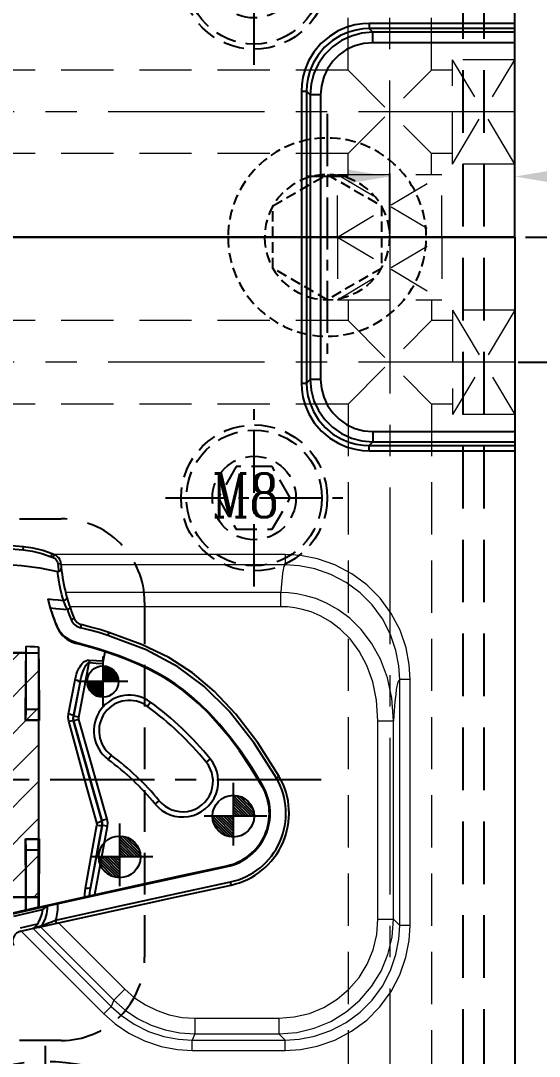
# Model space of a CAD drawing. Header units: millimetres. Extents: x 33920 to 35330, y -21664 to -20666.
# Drawn here: x 34687.3 to 34737, y -21041.8 to -20942.6 of the extents above; entities that cross this region are included whole.
import ezdxf

# ---------------------------------------------------------------- set-up
doc = ezdxf.new("R2010")
doc.units = ezdxf.units.MM
doc.header["$LTSCALE"] = 8
for name, pattern in [('CENTER', [2, 1.25, -0.25, 0.25, -0.25]), ('CENTER2', [1.125, 0.75, -0.125, 0.125, -0.125]), ('HIDDEN', [0.375, 0.25, -0.125]), ('HIDDEN2', [0.1875, 0.125, -0.0625])]:
    doc.linetypes.add(name, pattern=pattern)
doc.layers.get('DEFPOINTS').update_dxf_attribs({"color": 6})
for name, color, linetype in [('Cav-cor', 1, 'Continuous'), ('cen', 1, 'CENTER'), ('DEFAULT_1', 7, 'CENTER'), ('m', 144, 'HIDDEN2'), ('PIN', 5, 'Continuous'), ('SCREW', 52, 'HIDDEN'), ('SP', 3, 'Continuous'), ('y-cut', 7, 'Continuous'), ('壓塊', 157, 'Continuous')]:
    doc.layers.add(name, color=color, linetype=linetype)
for name, color, linetype, lineweight in [('dim', 3, 'Continuous', 15), ('WR', 122, 'HIDDEN', 18), ('截面', 191, 'Continuous', 15), ('枕位', 75, 'Continuous', 15)]:
    doc.layers.add(name, color=color, linetype=linetype, lineweight=lineweight)
doc.styles.add('ROMANC', font='RomanC.ttf', dxfattribs={"width": 0.8, "height": 7})
doc.styles.get("Standard").update_dxf_attribs({"font": 'txt.shx', "width": 0.67, "bigfont": 'chineset.shx'})
doc.dimstyles.new('ISO-25', dxfattribs={"dimtxt": 5.5, "dimasz": 4, "dimexe": 0.3, "dimexo": 0.3, "dimtad": 0, "dimzin": 1, "dimdsep": 46, "dimtxsty": 'Standard', "dimcen": 0, "dimclrd": 3, "dimclre": 3, "dimclrt": 7, "dimazin": 0, "dimtfac": 1, "dimtofl": 0, "dimtmove": 0, "dimatfit": 0, "dimfxl": 0, "dimarcsym": 0})

# ---------------------------------------------------------------- blocks, each defined once
blk = doc.blocks.new('12')
at = {"layer": 'cen', "ltscale": 0.5}
for p, q in [((0, 11.81), (0, -11.81)), ((-11.91, 0), (11.91, 0))]:
    blk.add_line(p, q, dxfattribs=at)
at = {"layer": 'm'}
blk.add_lwpolyline([(0, 6), (-5.196, 3), (-5.196, -3), (0, -6), (5.196, -3), (5.196, 3)], close=True, dxfattribs=at)
for radius in [9.5, 6]:
    blk.add_circle((0, 0), radius, dxfattribs=at)
blk = doc.blocks.new('20160824.185745')
at = {"layer": '截面', "linetype": 'Continuous', "ltscale": 0.3}
h = blk.add_hatch(dxfattribs=at)
h.set_pattern_fill('ANSI31', color=256, scale=20, angle=180, style=0)
h.set_pattern_definition([(225, (-147520.3426, 37007.5993), (1.767766953, -1.767766953), [])])
h.paths.add_polyline_path([(-18.643, 4.286), (-27.209, 4.286), (-27.3, 4.282), (-27.389, 4.269), (-27.477, 4.249), (-27.563, 4.221), (-27.647, 4.185), (-27.727, 4.142), (-27.802, 4.092), (-27.874, 4.034), (-27.939, 3.971), (-27.998, 3.903), (-28.051, 3.828), (-28.097, 3.75), (-28.136, 3.669), (-28.167, 3.585), (-28.19, 3.496, 0.020349), (-28.705, 3.381), (-29.871, 3.381), (-31.867, 0.649), (-35.624, 3.394, 0.159082), (-35.431, 3.984, 1.140232), (-37.397, 3.726), (-39.645, 3.124, 0.339478), (-42.059, 4.977), (-42.059, 5.754), (-45.979, 5.754), (-45.979, 4.631), (-59.546, 4.631, -0.998856), (-59.52, 27.401), (-45.979, 27.401), (-45.979, 26.334), (-30.739, 26.334), (-30.739, 27.702), (-18.643, 27.702)])
at = {"layer": 'y-cut', "linetype": 'ByBlock'}
for p, q in [((-59.52, 27.401), (-45.979, 27.401)), ((-45.979, 27.401), (-45.979, 26.334)), ((-30.739, 26.334), (-30.739, 27.702)), ((-30.739, 27.702), (-18.643, 27.702)), ((-18.643, 27.702), (-18.643, 4.286)), ((-45.979, 26.334), (-30.739, 26.334)), ((-45.979, 5.754), (-45.979, 4.631)), ((-42.059, 5.754), (-45.979, 5.754)), ((-42.059, 4.977), (-42.059, 5.754)), ((-45.979, 4.631), (-59.546, 4.631)), ((-18.643, 4.286), (-27.209, 4.286)), ((-37.397, 3.726), (-39.645, 3.124)), ((-31.867, 0.649), (-35.624, 3.394)), ((-29.871, 3.381), (-31.867, 0.649)), ((-28.705, 3.381), (-29.871, 3.381))]:
    blk.add_line(p, q, dxfattribs=at)
blk.add_lwpolyline([(-27.209, 4.286), (-27.3, 4.282), (-27.389, 4.269), (-27.477, 4.249), (-27.563, 4.221), (-27.647, 4.185), (-27.727, 4.142), (-27.802, 4.092), (-27.874, 4.034), (-27.939, 3.971), (-27.998, 3.903), (-28.051, 3.828), (-28.097, 3.75), (-28.136, 3.669), (-28.167, 3.585), (-28.19, 3.496)], dxfattribs=at)
for centre, radius in [((-42.059, 2.477), 2.5), ((-36.431, 3.984), 1)]:
    blk.add_circle(centre, radius, dxfattribs=at)
for centre, radius, start, end in [((-59.52, 16.016), 11.385, 90, 269.86881), ((-27.035, -2.882), 6.482, 100.27044, 104.93347)]:
    blk.add_arc(centre, radius, start, end, dxfattribs=at)
blk = doc.blocks.new('20160824.190002')
at = {"layer": 'SCREW', "linetype": 'CENTER2'}
for p, q in [((0, -8.5), (0, 8.5)), ((-8.5, 0), (8.5, 0))]:
    blk.add_line(p, q, dxfattribs=at)
at = {"layer": 'SCREW'}
blk.add_lwpolyline([(-1.732, 3), (-3.464, 0), (-1.732, -3), (1.732, -3), (3.464, 0), (1.732, 3)], close=True, dxfattribs=at)
for radius in [7, 6.5, 4]:
    blk.add_circle((0, 0), radius, dxfattribs=at)
at = {"layer": 'dim', "style": 'ROMANC', "width": 0.8}
blk.add_text('M8', height=4.1865, dxfattribs=at).set_placement((-4.071, -1.858))
blk = doc.blocks.new('20160827.105633')
at = {"color": 8, "linetype": 'HIDDEN', "ltscale": 2.5}
blk.add_circle((0, 0), 19, dxfattribs=at)
at = {"layer": 'SP', "linetype": 'CENTER'}
for p, q in [((0, -21.5), (0, 21.5)), ((-21.5, 0), (21.5, 0))]:
    blk.add_line(p, q, dxfattribs=at)
at = {"layer": 'SP', "linetype": 'HIDDEN', "ltscale": 2.5}
for radius in [17.5, 16.5]:
    blk.add_circle((0, 0), radius, dxfattribs=at)
at = {"layer": 'dim', "insert": (-5.289, -6.05), "char_height": 4.0633, "attachment_point": 5}
blk.add_mtext('Ø35', dxfattribs=at)
at = {"layer": 'SP'}
for s, p in [('S', (-6.081, 3.359)), ('P', (4.334, -7.124))]:
    blk.add_text(s, height=4.582, dxfattribs=at).set_placement(p)
blk = doc.blocks.new('*D29232')
at = {"layer": 'DEFPOINTS', "color": 0}
for p in [(34734.681, -20957.512), (34722.681, -20963.316), (34734.681, -20963.316)]:
    blk.add_point(p, dxfattribs=at)
at = {"layer": 'dim', "color": 3, "lineweight": -2}
for p, q in [((34718.681, -20957.512), (34714.681, -20957.512)), ((34722.681, -20963.016), (34722.681, -20957.212)), ((34734.681, -20963.016), (34734.681, -20957.212)), ((34738.681, -20957.512), (34742.681, -20957.512))]:
    blk.add_line(p, q, dxfattribs=at)
at = {"layer": 'dim', "color": 3}
for points in [[(34718.681, -20958.179), (34718.681, -20956.845), (34722.681, -20957.512)], [(34738.681, -20956.845), (34738.681, -20958.179), (34734.681, -20957.512)]]:
    blk.add_solid(points, dxfattribs=at)
at = {"layer": 'dim', "color": 7, "insert": (34749.448, -20957.512), "char_height": 5.5, "attachment_point": 5}
blk.add_mtext('12.00', dxfattribs=at)
blk = doc.blocks.new('*D29233')
at = {"layer": 'DEFPOINTS', "color": 0}
for p in [(34739.168, -20963.316), (34734.681, -20975.316), (34743.78, -20975.316)]:
    blk.add_point(p, dxfattribs=at)
at = {"layer": 'dim', "color": 3, "lineweight": -2}
for p, q in [((34743.78, -20959.316), (34743.78, -20955.316)), ((34739.468, -20963.316), (34744.08, -20963.316)), ((34734.981, -20975.316), (34744.08, -20975.316)), ((34743.78, -20979.316), (34743.78, -20983.316))]:
    blk.add_line(p, q, dxfattribs=at)
at = {"layer": 'dim', "color": 3}
for points in [[(34743.114, -20959.316), (34744.447, -20959.316), (34743.78, -20963.316)], [(34744.447, -20979.316), (34743.114, -20979.316), (34743.78, -20975.316)]]:
    blk.add_solid(points, dxfattribs=at)
at = {"layer": 'dim', "color": 7, "insert": (34743.78, -20990.083), "char_height": 5.5, "attachment_point": 5, "rotation": 90}
blk.add_mtext('12.00', dxfattribs=at)
blk = doc.blocks.new('20160904.091723')
at = {"layer": 'WR', "linetype": 'CENTER'}
blk.add_line((0, 11), (0, -11), dxfattribs=at)
at = {"layer": 'WR', "linetype": 'HIDDEN', "ltscale": 2}
blk.add_line((-11, 0), (11, 0), dxfattribs=at)
for radius in [8, 5.5, 4]:
    blk.add_circle((0, 0), radius, dxfattribs=at)

msp = doc.modelspace()

# ---------------------------------------------------------------- hatches: boundary and pattern name
at = {"layer": 'PIN', "linetype": 'Continuous'}
h = msp.add_hatch(dxfattribs=at)
h.set_pattern_fill('ANSI31', color=3, scale=1.125, angle=270, style=0)
h.set_pattern_definition([(315, (34541.21967, -20995.23637), (0.09943689, 0.09943689), [])])
h.paths.add_polyline_path([(34695.181, -21005.916), (34696.681, -21005.916, 0.414214), (34695.181, -21004.416)])
h.paths.add_polyline_path([(34695.181, -21007.416), (34695.181, -21005.916), (34693.681, -21005.916, 0.414214)])
h = msp.add_hatch(dxfattribs=at)
h.set_pattern_fill('ANSI31', color=153, scale=1.5, angle=270, style=0)
h.set_pattern_definition([(315, (34502.39917, -21004.57645), (0.13258252, 0.13258252), [])])
h.paths.add_polyline_path([(34707.681, -21018.816), (34709.681, -21018.816, 0.414214), (34707.681, -21016.816)])
h.paths.add_polyline_path([(34707.681, -21020.816), (34707.681, -21018.816), (34705.681, -21018.816, 0.414214)])
h = msp.add_hatch(dxfattribs=at)
h.set_pattern_fill('ANSI31', color=153, scale=1.5, angle=270, style=0)
h.set_pattern_definition([(315, (34491.49917, -21008.47645), (0.13258252, 0.13258252), [])])
h.paths.add_polyline_path([(34696.781, -21022.716), (34698.781, -21022.716, 0.414214), (34696.781, -21020.716)])
h.paths.add_polyline_path([(34696.781, -21024.716), (34696.781, -21022.716), (34694.781, -21022.716, 0.414214)])

# ---------------------------------------------------------------- linework, layer by layer
at = {"color": 8, "linetype": 'HIDDEN', "ltscale": 3}
for p, q in [((34729.681, -20713.316), (34729.681, -21213.316)), ((34731.681, -20713.316), (34731.681, -21213.316))]:
    msp.add_line(p, q, dxfattribs=at)
at = {"linetype": 'CENTER', "ltscale": 3}
msp.add_line((34399.681, -20963.316), (34799.681, -20963.316), dxfattribs=at)
at = {"layer": 'Cav-cor', "color": 1}
for p, q in [((34734.681, -20963.316), (34734.681, -20781.316)), ((34734.681, -20942.842), (34720.698, -20942.842)), ((34720.698, -20942.842), (34720.698, -20943.341)), ((34734.681, -20943.341), (34720.698, -20943.341)), ((34721.043, -20943.686), (34720.698, -20943.341)), ((34734.681, -20943.686), (34721.043, -20943.686)), ((34721.043, -20944.684), (34721.043, -20943.686)), ((34734.681, -20944.684), (34721.043, -20944.684)), ((34714.207, -20949.333), (34714.706, -20949.333)), ((34714.207, -20949.333), (34714.207, -20963.316)), ((34715.051, -20949.678), (34714.706, -20949.333)), ((34714.706, -20949.333), (34714.706, -20963.316)), ((34716.049, -20949.678), (34715.051, -20949.678)), ((34715.051, -20949.678), (34715.051, -20963.316)), ((34716.049, -20949.678), (34716.049, -20963.316)), ((34464.681, -20963.316), (34734.681, -20963.316)), ((34734.681, -20963.316), (34464.681, -20963.316)), ((34714.207, -20963.316), (34714.207, -20977.3)), ((34714.706, -20963.316), (34714.706, -20977.3)), ((34715.051, -20963.316), (34715.051, -20976.955)), ((34716.049, -20963.316), (34716.049, -20976.955)), ((34734.681, -20963.316), (34734.681, -21145.316)), ((34714.207, -20977.3), (34714.706, -20977.3)), ((34715.051, -20976.955), (34714.706, -20977.3)), ((34716.049, -20976.955), (34715.051, -20976.955)), ((34721.043, -20981.948), (34734.681, -20981.948)), ((34721.043, -20981.948), (34721.043, -20982.947)), ((34721.043, -20982.947), (34720.698, -20983.291)), ((34720.698, -20983.291), (34734.681, -20983.291)), ((34720.698, -20983.791), (34720.698, -20983.291)), ((34720.698, -20983.791), (34734.681, -20983.791)), ((34721.043, -20982.947), (34734.681, -20982.947)), ((34687.532, -20993.3), (34687.561, -20993)), ((34690.211, -20993.95), (34690.323, -20993.67)), ((34690.534, -20993.754), (34690.323, -20993.67)), ((34690.422, -20994.034), (34690.534, -20993.754)), ((34690.694, -20993.835), (34690.534, -20993.754)), ((34690.211, -20993.95), (34690.422, -20994.034)), ((34690.837, -20993.944), (34690.694, -20993.835)), ((34690.863, -20994.635), (34691.164, -20994.613)), ((34691.109, -20994.354), (34691.046, -20994.21)), ((34691.148, -20994.493), (34691.109, -20994.354)), ((34691.164, -20994.616), (34691.148, -20994.493)), ((34690.836, -20995.357), (34690.836, -20995.35)), ((34690.847, -20995.442), (34690.836, -20995.357)), ((34690.932, -20995.356), (34690.968, -20995.347)), ((34690.969, -20995.349), (34690.932, -20995.356)), ((34690.968, -20995.347), (34691.065, -20995.308)), ((34691.065, -20995.308), (34691.15, -20995.223)), ((34690.136, -20998.852), (34690.684, -20998.902)), ((34690.684, -20998.902), (34691.775, -20999.011)), ((34692.06, -20998.911), (34691.775, -20999.011)), ((34690.733, -21000.611), (34690.761, -21000.573)), ((34692.429, -20999.871), (34692.151, -20999.988)), ((34693.113, -21000.457), (34693.041, -21000.75)), ((34694.003, -21000.689), (34693.113, -21000.457)), ((34694.882, -21000.938), (34694.003, -21000.689)), ((34695.75, -21001.205), (34694.882, -21000.938)), ((34695.75, -21001.205), (34695.658, -21001.492)), ((34687.784, -21005.266), (34687.811, -21002.517)), ((34687.811, -21008.6), (34687.811, -21002.517)), ((34689.017, -21002.586), (34689.017, -21009.605)), ((34689.017, -21002.586), (34689.04, -21004.855)), ((34692.635, -21002.266), (34692.677, -21002.213)), ((34687.804, -21003.156), (34676.921, -21003.156)), ((34687.811, -21003.156), (34689.017, -21003.156)), ((34695.187, -21004.179), (34695.396, -21003.075)), ((34698.704, -21004.24), (34696.748, -21003.46)), ((34703.763, -21005.09), (34701.495, -21003.622)), ((34692.875, -21009.323), (34693.864, -21004.101)), ((34693.88, -21003.855), (34693.864, -21004.101)), ((34698.672, -21004.312), (34698.704, -21004.24)), ((34687.756, -21009.643), (34687.784, -21005.266)), ((34689.04, -21004.855), (34689.066, -21008.6)), ((34705.847, -21006.845), (34703.763, -21005.09)), ((34691.893, -21008.999), (34692.514, -21005.738)), ((34692.36, -21009.23), (34692.986, -21006.038)), ((34692.381, -21009.229), (34692.986, -21006.038)), ((34707.926, -21009.04), (34705.847, -21006.845)), ((34689.017, -21008.6), (34687.811, -21008.6)), ((34689.066, -21008.6), (34689.071, -21009.642)), ((34699.755, -21007.886), (34699.456, -21008.29)), ((34687.794, -21009.605), (34687.756, -21009.643)), ((34689.071, -21009.642), (34687.756, -21009.643)), ((34689.034, -21009.605), (34687.794, -21009.605)), ((34689.017, -21009.642), (34689.017, -21020.989)), ((34689.034, -21009.605), (34689.071, -21009.642)), ((34692.381, -21009.229), (34692.36, -21009.23)), ((34692.402, -21009.691), (34692.377, -21009.692)), ((34692.875, -21009.323), (34692.381, -21009.229)), ((34692.885, -21009.554), (34692.402, -21009.691)), ((34695.116, -21019.232), (34692.402, -21009.691)), ((34695.6, -21019.094), (34692.885, -21009.554)), ((34710.028, -21011.774), (34707.926, -21009.04)), ((34693.496, -21015.453), (34691.921, -21009.708)), ((34712.081, -21015.012), (34710.028, -21011.774)), ((34695.69, -21013.379), (34695.989, -21012.975)), ((34705.462, -21013.307), (34705.074, -21013.626)), ((34694.599, -21019.438), (34693.496, -21015.453)), ((34695.085, -21019.233), (34693.967, -21015.321)), ((34712.081, -21015.012), (34711.82, -21015.163)), ((34710.448, -21015.959), (34710.516, -21015.919)), ((34700.184, -21017.649), (34700.572, -21017.329)), ((34695.116, -21019.232), (34695.085, -21019.233)), ((34695.6, -21019.094), (34695.116, -21019.232)), ((34695.154, -21019.462), (34695.116, -21019.232)), ((34695.137, -21019.694), (34695.154, -21019.462)), ((34694.02, -21025.596), (34695.137, -21019.694)), ((34694.392, -21026.332), (34695.631, -21019.787)), ((34694.497, -21022.982), (34695.106, -21019.695)), ((34695.137, -21019.694), (34695.106, -21019.695)), ((34695.631, -21019.787), (34695.137, -21019.694)), ((34687.755, -21020.988), (34689.073, -21020.989)), ((34687.794, -21021.027), (34687.755, -21020.988)), ((34687.794, -21021.027), (34689.034, -21021.027)), ((34689.017, -21027.537), (34689.017, -21021.027)), ((34689.034, -21021.027), (34689.073, -21020.989)), ((34687.811, -21022.032), (34689.017, -21022.032)), ((34687.811, -21027.807), (34687.811, -21022.032)), ((34694.02, -21025.596), (34694.497, -21022.982)), ((34707.074, -21023.567), (34707.091, -21023.644)), ((34687.803, -21027.801), (34687.778, -21025.109)), ((34707.471, -21025.412), (34707.408, -21025.117)), ((34680.451, -21026.572), (34687.791, -21026.572)), ((34687.811, -21026.572), (34689.017, -21026.572)), ((34689.027, -21027.524), (34693.451, -21026.54)), ((34684.579, -21028.603), (34689.896, -21027.411)), ((34689.017, -21027.537), (34687.811, -21027.807)), ((34689.027, -21027.524), (34689.017, -21027.537)), ((34690.667, -21027.239), (34690.315, -21027.321)), ((34684.502, -21028.544), (34687.803, -21027.801)), ((34686.647, -21028.382), (34689.405, -21027.765)), ((34687.811, -21027.807), (34687.803, -21027.801)), ((34689.483, -21029.357), (34696.439, -21027.814)), ((34688.892, -21029.18), (34687.236, -21029.551)), ((34687.302, -21029.845), (34688.988, -21029.467)), ((34688.661, -21029.482), (34689.347, -21029.294)), ((34688.661, -21029.482), (34688.728, -21029.401)), ((34689.194, -21029.419), (34689.196, -21029.418)), ((34689.347, -21029.294), (34689.461, -21029.246)), ((34690.405, -21028.878), (34690.672, -21028.783)), ((34690.737, -21029.077), (34690.672, -21028.783))]:
    msp.add_line(p, q, dxfattribs=at)
for points in [[(34720.698, -20942.842), (34720.055, -20942.873), (34719.34, -20942.985), (34718.558, -20943.204), (34717.73, -20943.559), (34716.886, -20944.077), (34716.079, -20944.769), (34715.4, -20945.58), (34714.898, -20946.416), (34714.555, -20947.232), (34714.345, -20948), (34714.237, -20948.704), (34714.207, -20949.333)], [(34720.698, -20943.341), (34720.104, -20943.37), (34719.443, -20943.473), (34718.722, -20943.675), (34717.958, -20944.003), (34717.179, -20944.481), (34716.434, -20945.12), (34715.807, -20945.868), (34715.344, -20946.64), (34715.028, -20947.393), (34714.833, -20948.102), (34714.734, -20948.752), (34714.706, -20949.333)], [(34721.043, -20943.686), (34720.004, -20943.777), (34718.995, -20944.047), (34718.048, -20944.488), (34717.191, -20945.088), (34716.452, -20945.827), (34715.853, -20946.683), (34715.412, -20947.631), (34715.142, -20948.64), (34715.051, -20949.678)], [(34721.043, -20944.684), (34720.179, -20944.759), (34719.337, -20944.984), (34718.547, -20945.352), (34717.833, -20945.851), (34717.217, -20946.467), (34716.717, -20947.182), (34716.349, -20947.972), (34716.125, -20948.814), (34716.049, -20949.678)], [(34714.207, -20977.3), (34714.239, -20977.942), (34714.35, -20978.658), (34714.569, -20979.44), (34714.924, -20980.267), (34715.442, -20981.111), (34716.134, -20981.918), (34716.945, -20982.597), (34717.781, -20983.1), (34718.597, -20983.442), (34719.365, -20983.653), (34720.069, -20983.76), (34720.698, -20983.791)], [(34714.706, -20977.3), (34714.735, -20977.893), (34714.838, -20978.554), (34715.04, -20979.276), (34715.368, -20980.04), (34715.846, -20980.819), (34716.485, -20981.563), (34717.233, -20982.19), (34718.005, -20982.654), (34718.758, -20982.97), (34719.467, -20983.164), (34720.117, -20983.263), (34720.698, -20983.291)], [(34715.051, -20976.955), (34715.142, -20977.993), (34715.412, -20979.002), (34715.853, -20979.95), (34716.453, -20980.806), (34717.192, -20981.545), (34718.048, -20982.144), (34718.996, -20982.586), (34720.005, -20982.856), (34721.043, -20982.947)], [(34716.049, -20976.955), (34716.125, -20977.819), (34716.349, -20978.66), (34716.717, -20979.45), (34717.216, -20980.165), (34717.833, -20980.781), (34718.547, -20981.28), (34719.337, -20981.648), (34720.179, -20981.873), (34721.043, -20981.948)], [(34636.15, -20987.221), (34639.613, -20987.21), (34643.003, -20987.502), (34646.319, -20987.969), (34649.665, -20988.571), (34653.078, -20989.29), (34656.451, -20990.075), (34659.703, -20990.877), (34662.81, -20991.663), (34665.745, -20992.393), (34668.433, -20993.008), (34670.797, -20993.478), (34672.879, -20993.821), (34674.784, -20994.073), (34676.631, -20994.264), (34678.49, -20994.407), (34680.331, -20994.502), (34682.13, -20994.559), (34683.896, -20994.605), (34685.643, -20994.673), (34687.388, -20994.8), (34689.124, -20995.021), (34690.836, -20995.35)], [(34687.561, -20993), (34686.031, -20992.884), (34684.512, -20992.815), (34681.504, -20992.734)], [(34681.521, -20993.035), (34683.884, -20993.097), (34684.92, -20993.132), (34685.869, -20993.176), (34686.738, -20993.232), (34687.532, -20993.3)], [(34687.532, -20993.3), (34688.444, -20993.432), (34689.34, -20993.649), (34690.211, -20993.95)], [(34690.323, -20993.67), (34689.425, -20993.36), (34688.501, -20993.136), (34687.561, -20993)], [(34690.422, -20994.034), (34690.529, -20994.088), (34690.633, -20994.165), (34690.725, -20994.266), (34690.796, -20994.383), (34690.842, -20994.51), (34690.863, -20994.635)], [(34691.046, -20994.21), (34690.955, -20994.071), (34690.837, -20993.944)], [(34691.397, -20998.129), (34691.251, -20997.586), (34691.126, -20997.058), (34691.026, -20996.573), (34690.951, -20996.151), (34690.897, -20995.81), (34690.863, -20995.57), (34690.847, -20995.442)], [(34691.15, -20995.223), (34691.193, -20995.125), (34691.2, -20995.026)], [(34689.902, -20997.997), (34690.405, -20998.039), (34690.903, -20998.083), (34691.397, -20998.129)], [(34689.902, -20997.997), (34690.101, -20998.771), (34690.372, -20999.644), (34690.733, -21000.611)], [(34689.902, -20997.997), (34689.957, -20998.221), (34690.036, -20998.515), (34690.136, -20998.852)], [(34691.713, -20997.799), (34691.711, -20997.915), (34691.647, -20998.023), (34691.534, -20998.1), (34691.397, -20998.129)], [(34691.775, -20999.011), (34691.663, -20998.77), (34691.571, -20998.56), (34691.497, -20998.382), (34691.44, -20998.239), (34691.397, -20998.129)], [(34690.733, -21000.611), (34690.987, -21001.096), (34691.319, -21001.509), (34691.712, -21001.844), (34692.158, -21002.099), (34692.635, -21002.266)], [(34692.677, -21002.213), (34692.071, -21001.986), (34691.526, -21001.62), (34691.08, -21001.137), (34690.761, -21000.573)], [(34695.658, -21001.492), (34694.797, -21001.227), (34693.924, -21000.98), (34693.041, -21000.75)], [(34711.82, -21015.163), (34709.682, -21011.805), (34707.284, -21008.762), (34704.863, -21006.36), (34702.375, -21004.499), (34699.33, -21002.875), (34695.658, -21001.492)], [(34701.495, -21003.622), (34698.886, -21002.354), (34695.75, -21001.205)], [(34687.811, -21002.517), (34688.216, -21002.538), (34688.618, -21002.561), (34689.017, -21002.586)], [(34695.398, -21003.065), (34694.498, -21002.78), (34693.579, -21002.514), (34692.635, -21002.266)], [(34696.748, -21003.46), (34694.742, -21002.785), (34692.677, -21002.213)], [(34698.672, -21004.312), (34697.594, -21003.867), (34696.503, -21003.455), (34695.396, -21003.075)], [(34692.514, -21005.738), (34692.575, -21005.463), (34692.645, -21005.215), (34692.723, -21004.992), (34692.808, -21004.791), (34692.898, -21004.612), (34692.992, -21004.455), (34693.089, -21004.318), (34693.19, -21004.197), (34693.3, -21004.09), (34693.423, -21003.995), (34693.558, -21003.919), (34693.709, -21003.868), (34693.88, -21003.855)], [(34692.986, -21006.038), (34693.042, -21005.767), (34693.101, -21005.522), (34693.161, -21005.3), (34693.223, -21005.099), (34693.286, -21004.918), (34693.349, -21004.759), (34693.412, -21004.618), (34693.475, -21004.493), (34693.542, -21004.379), (34693.614, -21004.277), (34693.691, -21004.192), (34693.774, -21004.129), (34693.864, -21004.101)], [(34693.864, -21004.101), (34694.537, -21004.144), (34695.187, -21004.179)], [(34693.88, -21003.855), (34694.569, -21003.9), (34695.233, -21003.937)], [(34710.448, -21015.959), (34709.34, -21014.142), (34708.259, -21012.543), (34707.214, -21011.15), (34706.212, -21009.949), (34705.266, -21008.925), (34704.383, -21008.063), (34703.558, -21007.335), (34702.771, -21006.706), (34701.992, -21006.146), (34701.195, -21005.633), (34700.372, -21005.158), (34699.529, -21004.72), (34698.672, -21004.312)], [(34710.516, -21015.919), (34709.447, -21014.162), (34708.389, -21012.59), (34707.354, -21011.2), (34706.353, -21009.989), (34705.402, -21008.952), (34704.516, -21008.078), (34703.687, -21007.34), (34702.893, -21006.7), (34702.104, -21006.127), (34701.289, -21005.598), (34700.445, -21005.109), (34699.581, -21004.657), (34698.704, -21004.24)], [(34692.514, -21005.738), (34692.703, -21005.789), (34692.86, -21005.864), (34692.959, -21005.951), (34692.986, -21006.038)], [(34691.921, -21009.708), (34691.866, -21009.357), (34691.893, -21008.999)], [(34691.893, -21008.999), (34692.077, -21009.046), (34692.231, -21009.106), (34692.33, -21009.171), (34692.36, -21009.23)], [(34691.921, -21009.708), (34692.141, -21009.665), (34692.305, -21009.66), (34692.377, -21009.692)], [(34692.377, -21009.692), (34692.342, -21009.463), (34692.36, -21009.23)], [(34692.402, -21009.691), (34692.377, -21009.578), (34692.365, -21009.462), (34692.366, -21009.346), (34692.381, -21009.229)], [(34693.967, -21015.321), (34692.825, -21011.285), (34692.377, -21009.692)], [(34692.885, -21009.554), (34692.873, -21009.497), (34692.867, -21009.439), (34692.867, -21009.381), (34692.875, -21009.323)], [(34694.599, -21019.438), (34694.787, -21019.38), (34694.946, -21019.321), (34695.05, -21019.269), (34695.085, -21019.233)], [(34694.609, -21019.674), (34694.617, -21019.615), (34694.617, -21019.555), (34694.611, -21019.496), (34694.599, -21019.438)], [(34695.106, -21019.695), (34695.121, -21019.579), (34695.122, -21019.463), (34695.11, -21019.347), (34695.085, -21019.233)], [(34695.631, -21019.787), (34695.656, -21019.439), (34695.6, -21019.094)], [(34693.517, -21025.712), (34694.285, -21021.446), (34694.609, -21019.674)], [(34694.609, -21019.674), (34694.851, -21019.709), (34695.032, -21019.717), (34695.106, -21019.695)], [(34687.778, -21025.109), (34687.758, -21021.881), (34687.755, -21020.988)], [(34689.073, -21020.989), (34689.062, -21023.264), (34689.047, -21025.451), (34689.027, -21027.524)], [(34693.451, -21026.54), (34698.618, -21025.402), (34702.845, -21024.481), (34707.074, -21023.567)], [(34689.896, -21027.411), (34696.266, -21025.999), (34701.677, -21024.815), (34707.091, -21023.644)], [(34690.672, -21028.783), (34696.247, -21027.547), (34701.826, -21026.325), (34707.408, -21025.117)], [(34696.439, -21027.814), (34701.954, -21026.606), (34707.471, -21025.412)], [(34693.451, -21026.54), (34693.451, -21026.279), (34693.474, -21026.003), (34693.517, -21025.712)], [(34693.517, -21025.712), (34693.755, -21025.724), (34693.937, -21025.682), (34694.02, -21025.596)], [(34693.91, -21026.438), (34693.933, -21026.176), (34693.97, -21025.895), (34694.02, -21025.596)], [(34689.405, -21027.765), (34689.56, -21027.656), (34689.712, -21027.546), (34689.862, -21027.436)], [(34690.315, -21027.321), (34690.166, -21027.356), (34690.042, -21027.386), (34689.948, -21027.41), (34689.888, -21027.427), (34689.862, -21027.436)], [(34688.662, -21029.482), (34688.617, -21029.525), (34688.566, -21029.555), (34688.512, -21029.574)], [(34688.728, -21029.401), (34688.807, -21029.299), (34688.892, -21029.18)], [(34688.988, -21029.467), (34689.091, -21029.444), (34689.194, -21029.419)], [(34689.196, -21029.418), (34689.255, -21029.388), (34689.306, -21029.346), (34689.347, -21029.294)], [(34689.196, -21029.418), (34689.242, -21029.408), (34689.338, -21029.388), (34689.483, -21029.357)], [(34689.461, -21029.246), (34689.663, -21029.164), (34689.805, -21029.107)], [(34689.805, -21029.107), (34689.975, -21029.04), (34690.174, -21028.964), (34690.405, -21028.878)]]:
    msp.add_lwpolyline(points, dxfattribs=at)
for centre, radius, start, end in [((34707.901, -20993.368), 17.085, 184.25461, 186.68178), ((34707.901, -20993.368), 16.784, 184.265, 202.79953), ((34690.9, -20995.056), 0.301, 257.69891, 276.17491), ((34707.901, -20993.368), 18.593, 197.15523, 202.80032), ((34707.901, -20993.368), 17.085, 199.28678, 202.79953), ((34693.355, -20999.482), 1.306, 202.79953, 256.0614), ((34693.355, -20999.482), 1.005, 202.79953, 256.0614), ((34697.722, -21010.633), 3.417, 53.5, 233.5), ((34697.722, -21010.633), 2.914, 53.5, 233.5), ((34680.625, -21033.738), 31.657, 39.44132, 53.5), ((34680.625, -21033.738), 32.16, 39.44132, 53.5), ((34680.625, -21033.738), 25.326, 39.44132, 53.5), ((34680.625, -21033.738), 25.828, 39.44132, 53.5), ((34702.823, -21015.478), 3.417, 219.44132, 39.44132), ((34702.823, -21015.478), 2.914, 219.44132, 39.44132), ((34705.992, -21018.535), 6.733, 282.14155, 30.04523), ((34705.992, -21018.535), 7.035, 282.14155, 30.04523), ((34705.992, -21018.535), 5.147, 282.14155, 30.03279), ((34705.992, -21018.535), 5.226, 282.14155, 30.03279), ((34686.404, -21027.477), 3.458, 328.30342, 0.67715), ((34686.404, -21027.477), 4.463, 342.98581, 3.59873), ((34686.404, -21027.477), 3.015, 325.60487, 354.51443), ((34687.522, -21030.826), 1.005, 102.64918, 202.90738)]:
    msp.add_arc(centre, radius, start, end, dxfattribs=at)
for centre, start_param, end_param in [((34687.794, -21008.6), -3.124139, -1.570796), ((34689.035, -21008.6), -4.712389, -3.159046), ((34687.794, -21022.032), -1.570796, -0.017453), ((34689.035, -21022.032), 0.017453, 1.570796)]:
    msp.add_ellipse(centre, major_axis=(0, 1.005), ratio=0.017455, start_param=start_param, end_param=end_param, dxfattribs=at)
at = {"layer": 'DEFAULT_1', "color": 2, "linetype": 'CENTER'}
msp.add_line((34716.117, -21015.316), (34610.743, -21015.316), dxfattribs=at)
at = {"layer": 'PIN', "color": 3, "linetype": 'CENTER2'}
for p, q in [((34695.181, -21003.516), (34695.181, -21008.316)), ((34697.581, -21005.916), (34692.781, -21005.916))]:
    msp.add_line(p, q, dxfattribs=at)
at = {"layer": 'PIN', "color": 153, "linetype": 'CENTER2'}
for p, q in [((34707.681, -21015.616), (34707.681, -21022.016)), ((34696.781, -21019.516), (34696.781, -21025.916)), ((34710.881, -21018.816), (34704.481, -21018.816)), ((34699.981, -21022.716), (34693.581, -21022.716))]:
    msp.add_line(p, q, dxfattribs=at)
at = {"layer": 'PIN', "color": 3, "linetype": 'Continuous'}
msp.add_circle((34695.181, -21005.916), 1.5, dxfattribs=at)
at = {"layer": 'PIN', "color": 153, "linetype": 'Continuous'}
for centre in [(34707.681, -21018.816), (34696.781, -21022.716)]:
    msp.add_circle(centre, 2, dxfattribs=at)
at = {"layer": 'WR', "linetype": 'CENTER', "ltscale": 1.5}
for p, q in [((34722.681, -20963.316), (34722.681, -20875.316)), ((34734.681, -20951.316), (34476.681, -20951.316)), ((34722.681, -20963.316), (34722.681, -21051.316)), ((34734.681, -20975.316), (34476.681, -20975.316))]:
    msp.add_line(p, q, dxfattribs=at)
at = {"layer": 'WR', "linetype": 'HIDDEN', "ltscale": 2.5}
for p, q in [((34718.681, -20947.316), (34718.681, -20879.316)), ((34726.681, -20947.316), (34726.681, -20879.316)), ((34728.681, -20956.316), (34728.681, -20946.316)), ((34728.681, -20956.316), (34734.681, -20946.316)), ((34734.681, -20956.316), (34728.681, -20946.316)), ((34734.681, -20946.316), (34728.681, -20946.316)), ((34734.681, -20956.316), (34734.681, -20946.316)), ((34718.681, -20947.316), (34480.681, -20947.316)), ((34718.681, -20947.316), (34726.681, -20955.316)), ((34718.681, -20955.316), (34726.681, -20947.316)), ((34728.681, -20947.316), (34726.681, -20947.316)), ((34718.681, -20955.316), (34480.681, -20955.316)), ((34718.681, -20957.316), (34718.681, -20955.316)), ((34728.681, -20955.316), (34726.681, -20955.316)), ((34726.681, -20957.316), (34726.681, -20955.316)), ((34734.681, -20956.316), (34728.681, -20956.316)), ((34717.681, -20957.316), (34727.681, -20957.316)), ((34717.681, -20969.316), (34727.681, -20969.316)), ((34718.681, -20969.316), (34718.681, -20971.316)), ((34726.681, -20969.316), (34726.681, -20971.316)), ((34728.681, -20970.316), (34728.681, -20980.316)), ((34728.681, -20970.316), (34734.681, -20980.316)), ((34734.681, -20970.316), (34728.681, -20980.316)), ((34734.681, -20970.316), (34728.681, -20970.316)), ((34734.681, -20970.316), (34734.681, -20980.316)), ((34718.681, -20971.316), (34480.681, -20971.316)), ((34718.681, -20979.316), (34726.681, -20971.316)), ((34718.681, -20971.316), (34726.681, -20979.316)), ((34728.681, -20971.316), (34726.681, -20971.316)), ((34718.681, -20979.316), (34480.681, -20979.316)), ((34718.681, -20979.316), (34718.681, -21047.316)), ((34728.681, -20979.316), (34726.681, -20979.316)), ((34726.681, -20979.316), (34726.681, -21047.316)), ((34734.681, -20980.316), (34728.681, -20980.316))]:
    msp.add_line(p, q, dxfattribs=at)
at = {"layer": 'WR', "linetype": 'HIDDEN', "ltscale": 2}
for p, q in [((34717.681, -20957.316), (34727.681, -20963.316)), ((34717.681, -20963.316), (34727.681, -20957.316)), ((34717.681, -20963.316), (34717.681, -20957.316)), ((34727.681, -20963.316), (34727.681, -20957.316)), ((34717.681, -20969.316), (34727.681, -20963.316)), ((34717.681, -20963.316), (34727.681, -20969.316)), ((34717.681, -20963.316), (34717.681, -20969.316)), ((34717.681, -20963.316), (34727.681, -20963.316)), ((34717.681, -20963.316), (34727.681, -20963.316)), ((34727.681, -20963.316), (34727.681, -20969.316))]:
    msp.add_line(p, q, dxfattribs=at)
at = {"layer": '壓塊', "color": 153, "linetype": 'HIDDEN', "ltscale": 2}
msp.add_lwpolyline([(34691.181, -21040.316), (34627.181, -21040.316, -0.414214), (34619.181, -21032.316), (34619.181, -20998.316, -0.414214), (34627.181, -20990.316), (34691.181, -20990.316, -0.414214), (34699.181, -20998.316), (34699.181, -21032.316, -0.414214)], format="xyb", close=True, dxfattribs=at)
at = {"layer": '枕位', "linetype": 'ByBlock'}
for p, q in [((34712.646, -20993.736), (34690.488, -20993.736)), ((34712.646, -20993.736), (34712.646, -20994.735)), ((34712.646, -20994.735), (34691.173, -20994.735)), ((34712.243, -20997.388), (34691.606, -20997.388)), ((34712.243, -20998.739), (34712.243, -20997.388)), ((34712.243, -20998.739), (34692, -20998.739)), ((34724.63, -21005.719), (34723.632, -21005.719)), ((34723.632, -21029.282), (34723.632, -21005.719)), ((34724.63, -21029.282), (34724.63, -21005.719)), ((34721.54, -21009.669), (34723.038, -21009.669)), ((34721.54, -21028.688), (34721.54, -21009.669)), ((34723.038, -21028.688), (34723.038, -21009.669)), ((34689.194, -21029.419), (34696.23, -21036.455)), ((34690.928, -21029.034), (34697.29, -21035.396)), ((34721.54, -21028.688), (34723.038, -21028.688)), ((34723.038, -21028.688), (34723.632, -21029.282)), ((34724.63, -21029.282), (34723.632, -21029.282)), ((34687.356, -21029.833), (34695.278, -21037.755)), ((34688.51, -21029.574), (34695.984, -21037.049)), ((34697.29, -21035.396), (34696.23, -21036.455)), ((34696.23, -21036.455), (34695.984, -21037.049)), ((34695.278, -21037.755), (34695.984, -21037.049)), ((34703.998, -21038.175), (34712.053, -21038.175)), ((34703.998, -21038.175), (34703.998, -21039.673)), ((34712.053, -21038.175), (34712.053, -21039.673)), ((34703.998, -21039.673), (34703.752, -21040.266)), ((34703.752, -21040.266), (34712.647, -21040.266)), ((34703.752, -21041.265), (34703.752, -21040.266)), ((34703.998, -21039.673), (34712.053, -21039.673)), ((34712.053, -21039.673), (34712.647, -21040.266)), ((34712.647, -21041.265), (34712.647, -21040.266)), ((34703.752, -21041.265), (34712.647, -21041.265))]:
    msp.add_line(p, q, dxfattribs=at)
for points in [[(34724.63, -21005.719), (34724.544, -21004.284), (34724.237, -21002.673), (34723.664, -21001.002), (34722.822, -20999.386), (34721.752, -20997.924), (34720.489, -20996.655), (34719.033, -20995.577), (34717.417, -20994.725), (34715.737, -20994.141), (34714.108, -20993.825), (34712.646, -20993.736)], [(34712.646, -20994.735), (34712.586, -20994.801), (34712.534, -20994.885), (34712.488, -20995.01), (34712.445, -20995.209), (34712.401, -20995.513), (34712.353, -20995.951), (34712.301, -20996.562), (34712.243, -20997.388)], [(34723.632, -21005.719), (34723.553, -21004.402), (34723.272, -21002.925), (34722.747, -21001.394), (34721.975, -20999.912), (34720.994, -20998.573), (34719.837, -20997.41), (34718.503, -20996.422), (34717.022, -20995.641), (34715.482, -20995.106), (34713.988, -20994.816), (34712.646, -20994.735)], [(34723.038, -21009.669), (34722.882, -21007.499), (34722.459, -21005.544), (34721.799, -21003.779), (34720.941, -21002.229), (34719.934, -21000.912), (34718.836, -20999.839), (34717.708, -20999.005), (34716.614, -20998.393), (34715.589, -20997.966), (34714.645, -20997.683), (34713.779, -20997.509), (34712.984, -20997.417), (34712.243, -20997.388)], [(34721.54, -21009.669), (34721.412, -21007.698), (34721.052, -21005.939), (34720.486, -21004.365), (34719.748, -21002.99), (34718.88, -21001.827), (34717.934, -21000.883), (34716.961, -21000.151), (34716.017, -20999.615), (34715.133, -20999.242), (34714.317, -20998.994), (34713.57, -20998.843), (34712.883, -20998.763), (34712.243, -20998.739)], [(34723.632, -21005.719), (34723.566, -21005.787), (34723.509, -21005.865), (34723.46, -21005.966), (34723.412, -21006.114), (34723.362, -21006.341), (34723.306, -21006.675), (34723.244, -21007.155), (34723.176, -21007.822), (34723.105, -21008.675), (34723.038, -21009.669)], [(34712.053, -21039.673), (34713.762, -21039.539), (34715.437, -21039.138), (34717.033, -21038.478), (34718.508, -21037.576), (34719.821, -21036.455), (34720.942, -21035.142), (34721.844, -21033.667), (34722.503, -21032.071), (34722.904, -21030.396), (34723.038, -21028.688)], [(34712.053, -21038.175), (34713.527, -21038.06), (34714.975, -21037.714), (34716.354, -21037.145), (34717.628, -21036.366), (34718.763, -21035.398), (34719.731, -21034.263), (34720.51, -21032.989), (34721.08, -21031.609), (34721.425, -21030.162), (34721.54, -21028.688)], [(34712.647, -21041.265), (34714.106, -21041.176), (34715.734, -21040.862), (34717.411, -21040.279), (34719.026, -21039.429), (34720.48, -21038.354), (34721.742, -21037.088), (34722.814, -21035.629), (34723.658, -21034.013), (34724.234, -21032.34), (34724.543, -21030.724), (34724.63, -21029.282)], [(34712.647, -21040.266), (34713.987, -21040.185), (34715.479, -21039.897), (34717.017, -21039.363), (34718.496, -21038.584), (34719.829, -21037.599), (34720.986, -21036.438), (34721.967, -21035.101), (34722.741, -21033.62), (34723.269, -21032.087), (34723.552, -21030.606), (34723.632, -21029.282)], [(34697.29, -21035.396), (34698.218, -21036.21), (34699.25, -21036.901), (34700.367, -21037.453), (34701.547, -21037.853), (34702.766, -21038.094), (34703.998, -21038.175)], [(34696.23, -21036.455), (34697.306, -21037.399), (34698.502, -21038.198), (34699.795, -21038.836), (34701.16, -21039.3), (34702.57, -21039.579), (34703.998, -21039.673)], [(34695.984, -21037.049), (34696.977, -21037.929), (34698.188, -21038.753), (34699.559, -21039.435), (34701.008, -21039.919), (34702.44, -21040.188), (34703.752, -21040.266)], [(34695.278, -21037.755), (34696.36, -21038.714), (34697.681, -21039.614), (34699.177, -21040.358), (34700.76, -21040.886), (34702.322, -21041.18), (34703.752, -21041.265)]]:
    msp.add_lwpolyline(points, dxfattribs=at)

# ---------------------------------------------------------------- block references
at = {"layer": 'dim', "xscale": -1}
msp.add_blockref('12', (34716.681, -20963.316), dxfattribs=at)
at = {"layer": 'SCREW'}
for p in [(34709.681, -20938.316), (34709.681, -20988.316)]:
    msp.add_blockref('20160824.190002', p, dxfattribs=at)
at = {"layer": 'SP'}
msp.add_blockref('20160827.105633', (34689.681, -21061.316), dxfattribs=at)
at = {"layer": 'WR', "xscale": -1}
msp.add_blockref('20160904.091723', (34682.681, -21051.316), dxfattribs=at)
at = {"layer": 'y-cut'}
msp.add_blockref('20160824.185745', (34707.66, -21030.858), dxfattribs=at)

# ---------------------------------------------------------------- dimensions: what is measured, and where the dimension line sits
at = {"layer": 'dim'}
dim = msp.add_linear_dim(base=(34734.681, -20957.512), p1=(34722.681, -20963.316), p2=(34734.681, -20963.316), dimstyle='ISO-25', dxfattribs=at)
dim.commit()
dim.dimension.update_dxf_attribs({"geometry": '*D29232', "text_midpoint": (34749.448, -20957.512)})
dim = msp.add_linear_dim(base=(34743.78, -20975.316), p1=(34739.168, -20963.316), p2=(34734.681, -20975.316), angle=90, dimstyle='ISO-25', dxfattribs=at)
dim.commit()
dim.dimension.update_dxf_attribs({"geometry": '*D29233', "text_midpoint": (34743.78, -20990.083)})

doc.saveas('drawing.dxf')
